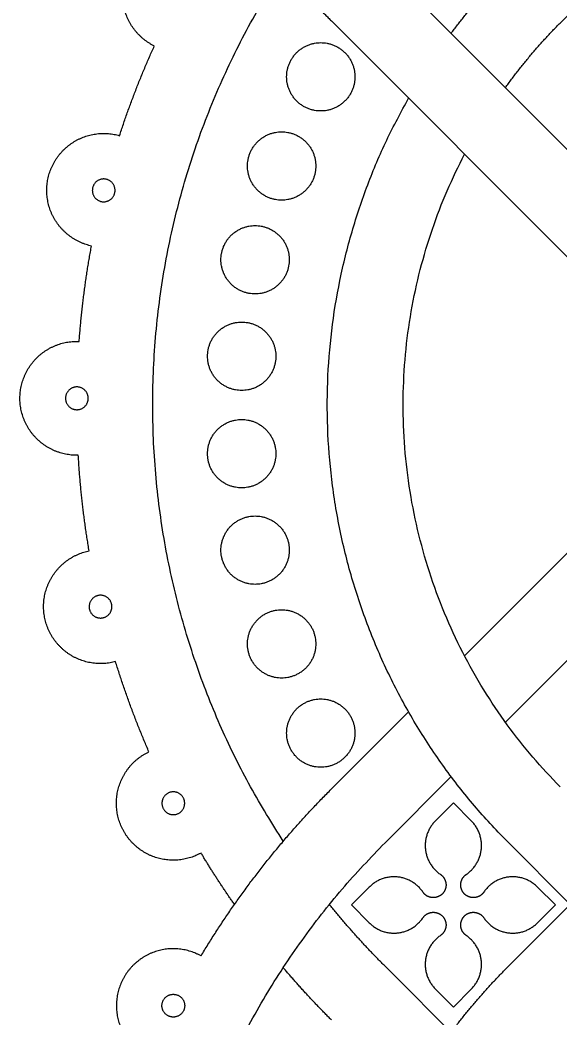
# Model space of a CAD drawing. Header units: millimetres. Extents: x -117 to 119, y -123 to 112.
# Drawn here: x -106.69 to -102.16, y 81.74 to 90.11 of the extents above; entities that cross this region are included whole.
import ezdxf

# ---------------------------------------------------------------- set-up
doc = ezdxf.new("R2010")
doc.units = ezdxf.units.MM
doc.header["$MEASUREMENT"] = 0
doc.layers.add('Layer 03', color=5, linetype='Continuous')

msp = doc.modelspace()

# ---------------------------------------------------------------- linework, layer by layer
at = {"layer": 'Layer 03'}
for p, q in [((-98.9231, 93.321), (-102.1612, 90.0829)), ((-103.6304, 90.5507), (-100.4096, 87.3299)), ((-104.0808, 90.1003), (-100.86, 86.8795)), ((-99.3735, 88.366), (-102.9633, 84.7762)), ((-98.9231, 87.9155), (-102.62, 84.2186)), ((-99.3735, 85.393), (-102.6116, 82.1549)), ((-103.4328, 84.3067), (-104.0808, 83.6587)), ((-103.0756, 83.7629), (-103.6304, 83.2082)), ((-103.0567, 83.542), (-103.2071, 83.3915)), ((-102.9062, 83.3915), (-103.0567, 83.542)), ((-102.6116, 83.2255), (-102.0763, 82.6902)), ((-103.7621, 82.8366), (-103.9125, 82.6862)), ((-102.2008, 82.6862), (-102.3513, 82.8366)), ((-103.9125, 82.6862), (-103.7621, 82.5357)), ((-102.3513, 82.5357), (-102.2008, 82.6862)), ((-103.6304, 82.1722), (-100.4096, 78.9514)), ((-103.2071, 81.9808), (-103.0567, 81.8303)), ((-103.0567, 81.8303), (-102.9062, 81.9808))]:
    msp.add_line(p, q, dxfattribs=at)
for points, weights in [([(-104.4845, 83.2206), (-107.4655, 87.7516), (-103.6304, 91.5868)], [1, 0.775269987545, 1]), ([(-104.4845, 90.5384), (-104.2916, 90.3111), (-104.0808, 90.1003)], [1, 0.99916581515, 1]), ([(-103.0756, 89.996), (-102.862, 90.2806), (-102.6116, 90.5334)], [1, 0.997659663408, 1]), ([(-102.62, 89.5403), (-102.4118, 89.8296), (-102.1612, 90.0829)], [1, 0.996953263334, 1]), ([(-105.8588, 89.138), (-105.7337, 89.5221), (-105.567, 89.89)], [1, 0.998470504691, 1]), ([(-102.6116, 83.2255), (-105.3868, 86.027), (-103.4328, 89.4522)], [1, 0.796350515252, 1]), ([(-102.1612, 83.676), (-104.4969, 86.037), (-102.9633, 88.9828)], [1, 0.808028190681, 1]), ([(-106.1977, 87.4126), (-106.1682, 87.8154), (-106.0944, 88.2125)], [1, 0.99847050463, 1]), ([(-106.1139, 85.6562), (-106.1817, 86.0544), (-106.205, 86.4576)], [1, 0.998470504638, 1]), ([(-105.6122, 83.9709), (-105.7733, 84.3413), (-105.8925, 84.7272)], [1, 0.9984705047, 1]), ([(-105.1749, 82.2586), (-104.7138, 83.0258), (-104.0808, 83.6587)], [1, 0.99255447631, 1]), ([(-104.4981, 74.8628), (-107.4509, 79.3877), (-103.6304, 83.2082)], [1, 0.776447559867, 1]), ([(-104.8942, 82.6902), (-105.0422, 82.9011), (-105.1749, 83.1218)], [1, 0.999377049732, 1]), ([(-103.6304, 82.1722), (-103.8771, 82.419), (-104.0968, 82.6902)], [1, 0.998628551754, 1]), ([(-104.0808, 81.7217), (-104.2916, 81.9325), (-104.4845, 82.1598)], [1, 0.999165815147, 1]), ([(-103.0756, 81.6175), (-102.862, 81.9021), (-102.6116, 82.1549)], [1, 0.99765966377, 1])]:
    msp.add_rational_spline(points, weights, degree=2, dxfattribs=at)
for points, weights, knots in [([(-105.567, 89.89), (-105.7486, 89.9795), (-105.8105, 90.1723), (-105.8725, 90.3651), (-105.777, 90.5437), (-105.6815, 90.7223), (-105.4868, 90.7779), (-105.2921, 90.8335), (-105.1167, 90.7322)], [1, 0.920714702896, 1, 0.920714702896, 1, 0.920714702896, 1, 0.920714702896, 1], [3.043496, 3.043496, 3.043496, 4.246161, 4.246161, 5.448826, 5.448826, 6.651491, 6.651491, 7.854156, 7.854156, 7.854156]), ([(-104.4563, 89.6315), (-104.4563, 89.3449), (-104.1696, 89.3449), (-103.8829, 89.3449), (-103.8829, 89.6315), (-103.8829, 89.9182), (-104.1696, 89.9182), (-104.4563, 89.9182), (-104.4563, 89.6315)], [1, 0.707106781187, 1, 0.707106781187, 1, 0.707106781187, 1, 0.707106781187, 1], [0, 0, 0, 1.413717, 1.413717, 2.827433, 2.827433, 4.24115, 4.24115, 5.654867, 5.654867, 5.654867]), ([(-106.0944, 88.2125), (-106.2922, 88.256), (-106.3984, 88.4284), (-106.5047, 88.6008), (-106.4548, 88.797), (-106.4048, 88.9933), (-106.229, 89.0938), (-106.0533, 89.1944), (-105.8588, 89.138)], [1, 0.920714702896, 1, 0.920714702896, 1, 0.920714702896, 1, 0.920714702896, 1], [2.681009, 2.681009, 2.681009, 3.883674, 3.883674, 5.086339, 5.086339, 6.289004, 6.289004, 7.491669, 7.491669, 7.491669]), ([(-104.785, 88.8835), (-104.785, 88.5968), (-104.4984, 88.5968), (-104.2117, 88.5968), (-104.2117, 88.8835), (-104.2117, 89.1702), (-104.4984, 89.1702), (-104.785, 89.1702), (-104.785, 88.8835)], [1, 0.707106781187, 1, 0.707106781187, 1, 0.707106781187, 1, 0.707106781187, 1], [0, 0, 0, 1.413717, 1.413717, 2.827433, 2.827433, 4.24115, 4.24115, 5.654867, 5.654867, 5.654867]), ([(-105.8962, 88.6791), (-105.8962, 88.5836), (-105.9917, 88.5836), (-106.0873, 88.5836), (-106.0873, 88.6791), (-106.0873, 88.7747), (-105.9917, 88.7747), (-105.8962, 88.7747), (-105.8962, 88.6791)], [1, 0.707106781187, 1, 0.707106781187, 1, 0.707106781187, 1, 0.707106781187, 1], [0, 0, 0, 2.356194, 2.356194, 4.712389, 4.712389, 7.068583, 7.068583, 9.424778, 9.424778, 9.424778]), ([(-105.0077, 88.0973), (-105.0077, 87.8107), (-104.7211, 87.8107), (-104.4344, 87.8107), (-104.4344, 88.0973), (-104.4344, 88.384), (-104.7211, 88.384), (-105.0077, 88.384), (-105.0077, 88.0973)], [1, 0.707106781187, 1, 0.707106781187, 1, 0.707106781187, 1, 0.707106781187, 1], [0, 0, 0, 1.413717, 1.413717, 2.827433, 2.827433, 4.24115, 4.24115, 5.654867, 5.654867, 5.654867]), ([(-105.1202, 87.288), (-105.1202, 87.0013), (-104.8335, 87.0013), (-104.5468, 87.0013), (-104.5468, 87.288), (-104.5468, 87.5747), (-104.8335, 87.5747), (-105.1202, 87.5747), (-105.1202, 87.288)], [1, 0.707106781187, 1, 0.707106781187, 1, 0.707106781187, 1, 0.707106781187, 1], [0, 0, 0, 1.413717, 1.413717, 2.827433, 2.827433, 4.24115, 4.24115, 5.654867, 5.654867, 5.654867]), ([(-106.205, 86.4576), (-106.4075, 86.4525), (-106.5519, 86.5944), (-106.6963, 86.7364), (-106.6948, 86.9389), (-106.6932, 87.1414), (-106.5467, 87.2811), (-106.4001, 87.4208), (-106.1977, 87.4126)], [1, 0.920714702896, 1, 0.920714702896, 1, 0.920714702896, 1, 0.920714702896, 1], [11.743299, 11.743299, 11.743299, 12.945964, 12.945964, 14.148629, 14.148629, 15.351294, 15.351294, 16.553959, 16.553959, 16.553959]), ([(-106.1215, 86.9352), (-106.1215, 86.8397), (-106.217, 86.8397), (-106.3126, 86.8397), (-106.3126, 86.9352), (-106.3126, 87.0308), (-106.217, 87.0308), (-106.1215, 87.0308), (-106.1215, 86.9352)], [1, 0.707106781187, 1, 0.707106781187, 1, 0.707106781187, 1, 0.707106781187, 1], [0, 0, 0, 2.356194, 2.356194, 4.712389, 4.712389, 7.068583, 7.068583, 9.424778, 9.424778, 9.424778]), ([(-105.1202, 86.4709), (-105.1202, 86.1843), (-104.8335, 86.1843), (-104.5468, 86.1843), (-104.5468, 86.4709), (-104.5468, 86.7576), (-104.8335, 86.7576), (-105.1202, 86.7576), (-105.1202, 86.4709)], [1, 0.707106781187, 1, 0.707106781187, 1, 0.707106781187, 1, 0.707106781187, 1], [0, 0, 0, 1.413717, 1.413717, 2.827433, 2.827433, 4.24115, 4.24115, 5.654867, 5.654867, 5.654867]), ([(-105.0077, 85.6616), (-105.0077, 85.3749), (-104.7211, 85.3749), (-104.4344, 85.3749), (-104.4344, 85.6616), (-104.4344, 85.9483), (-104.7211, 85.9483), (-105.0077, 85.9483), (-105.0077, 85.6616)], [1, 0.707106781187, 1, 0.707106781187, 1, 0.707106781187, 1, 0.707106781187, 1], [0, 0, 0, 1.413717, 1.413717, 2.827433, 2.827433, 4.24115, 4.24115, 5.654867, 5.654867, 5.654867]), ([(-105.8925, 84.7272), (-106.0878, 84.6738), (-106.262, 84.777), (-106.4362, 84.8803), (-106.4832, 85.0773), (-106.5301, 85.2742), (-106.4212, 85.445), (-106.3123, 85.6157), (-106.1139, 85.6562)], [1, 0.920714702896, 1, 0.920714702896, 1, 0.920714702896, 1, 0.920714702896, 1], [1.956034, 1.956034, 1.956034, 3.158699, 3.158699, 4.361364, 4.361364, 5.564029, 5.564029, 6.766694, 6.766694, 6.766694]), ([(-105.9229, 85.1881), (-105.9229, 85.0925), (-106.0184, 85.0925), (-106.114, 85.0925), (-106.114, 85.1881), (-106.114, 85.2836), (-106.0184, 85.2836), (-105.9229, 85.2836), (-105.9229, 85.1881)], [1, 0.707106781187, 1, 0.707106781187, 1, 0.707106781187, 1, 0.707106781187, 1], [0, 0, 0, 2.356194, 2.356194, 4.712389, 4.712389, 7.068583, 7.068583, 9.424778, 9.424778, 9.424778]), ([(-104.785, 84.8755), (-104.785, 84.5888), (-104.4984, 84.5888), (-104.2117, 84.5888), (-104.2117, 84.8755), (-104.2117, 85.1621), (-104.4984, 85.1621), (-104.785, 85.1621), (-104.785, 84.8755)], [1, 0.707106781187, 1, 0.707106781187, 1, 0.707106781187, 1, 0.707106781187, 1], [0, 0, 0, 1.413717, 1.413717, 2.827433, 2.827433, 4.24115, 4.24115, 5.654867, 5.654867, 5.654867]), ([(-104.4563, 84.1274), (-104.4563, 83.8407), (-104.1696, 83.8407), (-103.8829, 83.8407), (-103.8829, 84.1274), (-103.8829, 84.4141), (-104.1696, 84.4141), (-104.4563, 84.4141), (-104.4563, 84.1274)], [1, 0.707106781187, 1, 0.707106781187, 1, 0.707106781187, 1, 0.707106781187, 1], [0, 0, 0, 1.413717, 1.413717, 2.827433, 2.827433, 4.24115, 4.24115, 5.654867, 5.654867, 5.654867]), ([(-105.1749, 83.1218), (-105.3518, 83.0233), (-105.5456, 83.0818), (-105.7395, 83.1404), (-105.8322, 83.3204), (-105.9249, 83.5004), (-105.8601, 83.6922), (-105.7952, 83.8841), (-105.6122, 83.9709)], [1, 0.920714702896, 1, 0.920714702896, 1, 0.920714702896, 1, 0.920714702896, 1], [1.593547, 1.593547, 1.593547, 2.796212, 2.796212, 3.998877, 3.998877, 5.201542, 5.201542, 6.404207, 6.404207, 6.404207]), ([(-105.3119, 83.5392), (-105.3119, 83.4436), (-105.4075, 83.4436), (-105.503, 83.4436), (-105.503, 83.5392), (-105.503, 83.6347), (-105.4075, 83.6347), (-105.3119, 83.6347), (-105.3119, 83.5392)], [1, 0.707106781187, 1, 0.707106781187, 1, 0.707106781187, 1, 0.707106781187, 1], [0, 0, 0, 2.356194, 2.356194, 4.712389, 4.712389, 7.068583, 7.068583, 9.424778, 9.424778, 9.424778]), ([(-103.2071, 83.3915), (-103.3046, 83.2941), (-103.2917, 83.1568), (-103.2787, 83.0196), (-103.1647, 82.9421)], [1, 0.904863889332, 1, 0.904863889332, 1], [31.693684, 31.693684, 31.693684, 32.50269, 32.50269, 33.311695, 33.311695, 33.311695]), ([(-102.9486, 82.9421), (-102.8346, 83.0196), (-102.8217, 83.1568), (-102.8087, 83.2941), (-102.9062, 83.3915)], [1, 0.904863889332, 1, 0.904863889332, 1], [28.739447, 28.739447, 28.739447, 29.548452, 29.548452, 30.357457, 30.357457, 30.357457]), ([(-103.3126, 82.7942), (-103.3901, 82.9082), (-103.5273, 82.9212), (-103.6646, 82.9341), (-103.7621, 82.8366)], [1, 0.904854530768, 1, 0.904854530768, 1], [34.487142, 34.487142, 34.487142, 35.296228, 35.296228, 36.105314, 36.105314, 36.105314]), ([(-103.1647, 82.9421), (-103.1233, 82.9139), (-103.1186, 82.8641), (-103.1139, 82.8142), (-103.1493, 82.7788), (-103.1847, 82.7434), (-103.2346, 82.7481), (-103.2844, 82.7528), (-103.3126, 82.7942)], [1, 0.904841645653, 1, 0.904841645653, 1, 0.904841645653, 1, 0.904841645653, 1], [33.311695, 33.311695, 33.311695, 33.605557, 33.605557, 33.899418, 33.899418, 34.19328, 34.19328, 34.487142, 34.487142, 34.487142]), ([(-102.8008, 82.7942), (-102.8289, 82.7528), (-102.8788, 82.7481), (-102.9286, 82.7434), (-102.964, 82.7788), (-102.9994, 82.8142), (-102.9947, 82.8641), (-102.99, 82.9139), (-102.9486, 82.9421)], [1, 0.904841645654, 1, 0.904841645654, 1, 0.904841645654, 1, 0.904841645654, 1], [27.564, 27.564, 27.564, 27.857861, 27.857861, 28.151723, 28.151723, 28.445585, 28.445585, 28.739447, 28.739447, 28.739447]), ([(-102.3513, 82.8366), (-102.4488, 82.9341), (-102.586, 82.9212), (-102.7233, 82.9082), (-102.8008, 82.7942)], [1, 0.904854530768, 1, 0.904854530768, 1], [25.945827, 25.945827, 25.945827, 26.754913, 26.754913, 27.564, 27.564, 27.564]), ([(-103.3126, 82.5781), (-103.2844, 82.6195), (-103.2346, 82.6242), (-103.1847, 82.6289), (-103.1493, 82.5935), (-103.1139, 82.5581), (-103.1186, 82.5082), (-103.1233, 82.4584), (-103.1647, 82.4302)], [1, 0.904841645654, 1, 0.904841645654, 1, 0.904841645654, 1, 0.904841645654, 1], [39.059714, 39.059714, 39.059714, 39.353575, 39.353575, 39.647437, 39.647437, 39.941299, 39.941299, 40.235161, 40.235161, 40.235161]), ([(-102.9486, 82.4302), (-102.99, 82.4584), (-102.9947, 82.5082), (-102.9994, 82.5581), (-102.964, 82.5935), (-102.9286, 82.6289), (-102.8788, 82.6242), (-102.8289, 82.6195), (-102.8008, 82.5781)], [1, 0.904841645653, 1, 0.904841645653, 1, 0.904841645653, 1, 0.904841645653, 1], [21.815981, 21.815981, 21.815981, 22.109843, 22.109843, 22.403704, 22.403704, 22.697566, 22.697566, 22.991428, 22.991428, 22.991428]), ([(-103.7621, 82.5357), (-103.6646, 82.4382), (-103.5273, 82.4511), (-103.3901, 82.4641), (-103.3126, 82.5781)], [1, 0.904854530768, 1, 0.904854530768, 1], [37.441541, 37.441541, 37.441541, 38.250627, 38.250627, 39.059714, 39.059714, 39.059714]), ([(-102.8008, 82.5781), (-102.7233, 82.4641), (-102.586, 82.4511), (-102.4488, 82.4382), (-102.3513, 82.5357)], [1, 0.904854530768, 1, 0.904854530768, 1], [22.991428, 22.991428, 22.991428, 23.800514, 23.800514, 24.6096, 24.6096, 24.6096]), ([(-103.1647, 82.4302), (-103.2787, 82.3527), (-103.2917, 82.2155), (-103.3046, 82.0782), (-103.2071, 81.9808)], [1, 0.904863889332, 1, 0.904863889332, 1], [40.235161, 40.235161, 40.235161, 41.044166, 41.044166, 41.853171, 41.853171, 41.853171]), ([(-102.9062, 81.9808), (-102.8087, 82.0782), (-102.8217, 82.2155), (-102.8346, 82.3527), (-102.9486, 82.4302)], [1, 0.904863889332, 1, 0.904863889332, 1], [20.19797, 20.19797, 20.19797, 21.006976, 21.006976, 21.815981, 21.815981, 21.815981]), ([(-105.1749, 82.2586), (-105.3518, 82.3571), (-105.5456, 82.2986), (-105.7395, 82.24), (-105.8322, 82.06), (-105.9249, 81.88), (-105.8601, 81.6882), (-105.7952, 81.4963), (-105.6122, 81.4095)], [1, 0.920714702896, 1, 0.920714702896, 1, 0.920714702896, 1, 0.920714702896, 1], [1.593547, 1.593547, 1.593547, 2.796212, 2.796212, 3.998877, 3.998877, 5.201542, 5.201542, 6.404207, 6.404207, 6.404207]), ([(-105.3119, 81.8412), (-105.3119, 81.9368), (-105.4075, 81.9368), (-105.503, 81.9368), (-105.503, 81.8412), (-105.503, 81.7457), (-105.4075, 81.7457), (-105.3119, 81.7457), (-105.3119, 81.8412)], [1, 0.707106781187, 1, 0.707106781187, 1, 0.707106781187, 1, 0.707106781187, 1], [0, 0, 0, 2.356194, 2.356194, 4.712389, 4.712389, 7.068583, 7.068583, 9.424778, 9.424778, 9.424778])]:
    msp.add_rational_spline(points, weights, degree=2, knots=knots, dxfattribs=at)

doc.saveas('drawing.dxf')
